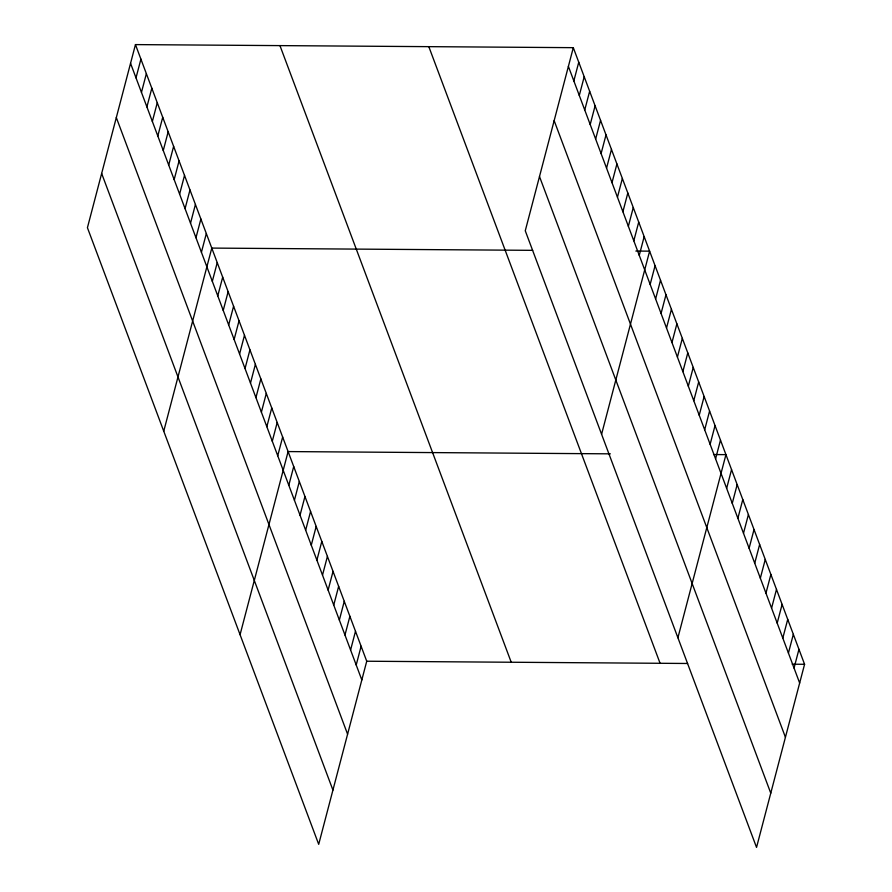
<?xml version="1.0" encoding="UTF-8"?>
<svg xmlns="http://www.w3.org/2000/svg" width="892" height="892" viewBox="0 0 892 892"><rect width="100%" height="100%" fill="white"/><g stroke="black" fill="none" stroke-linecap="round" stroke-linejoin="round"><path stroke-width="1.34" d="M135.461 44.6L87.427 227.705L318.7 844.334L366.735 661.228L135.461 44.6L573.3 47.666L804.573 664.295L756.539 847.4L525.265 230.772L573.3 47.666M136.008 77.86L140.914 59.14M141.46 92.389L146.366 73.668M146.901 106.928L151.818 88.208M152.354 121.457L157.271 102.736M157.806 135.997L162.723 117.276M163.258 150.525L168.175 131.804M168.711 165.065L173.628 146.344M174.163 179.604L179.08 160.883M179.615 194.133L184.521 175.412M185.068 208.672L189.974 189.951M190.52 223.201L195.426 204.48M195.972 237.74L200.878 219.019M201.425 252.269L206.331 233.548M163.749 431.193L211.783 248.088L532.658 250.34M212.318 281.337L217.235 262.627M217.771 295.876L222.688 277.156M223.223 310.416L228.14 291.695M228.675 324.944L233.593 306.224M234.128 339.484L239.045 320.763M239.58 354.012L244.486 335.292M245.032 368.552L249.938 349.831M250.485 383.081L255.391 364.36M255.937 397.62L260.843 378.899M261.389 412.16L266.295 393.439M266.842 426.688L271.748 407.967M272.283 441.228L277.2 422.507M277.735 455.756L282.652 437.035M240.071 634.68L288.105 451.575L610.351 453.838M288.807 485.27L293.713 466.549M294.427 500.245L299.333 481.524M300.035 515.219L304.952 496.498M305.655 530.194L310.572 511.473M311.275 545.168L316.181 526.447M316.894 560.143L321.8 541.422M322.503 575.117L327.42 556.396M328.122 590.091L333.039 571.371M333.742 605.077L338.648 586.356M339.361 620.052L344.267 601.331M344.97 635.026L349.887 616.305M350.589 650L355.495 631.28M356.209 664.975L361.115 646.254M573.846 80.927L578.752 62.206M579.298 95.455L584.204 76.745M584.739 109.995L589.657 91.274M590.192 124.534L595.109 105.814M595.644 139.063L600.561 120.342M601.096 153.602L606.014 134.882M606.549 168.131L611.466 149.41M612.001 182.67L616.918 163.95M617.454 197.199L622.36 178.478M622.906 211.739L627.812 193.018M628.358 226.278L633.264 207.557M633.811 240.807L638.717 222.086M639.263 255.346L644.169 236.625M601.587 434.259L649.621 251.154L635.862 251.065M650.157 284.414L655.074 265.693M655.609 298.943L660.526 280.222M661.061 313.482L665.978 294.761M666.514 328.022L671.431 309.301M671.966 342.55L676.883 323.829M677.418 357.09L682.324 338.369M682.871 371.618L687.777 352.897M688.323 386.158L693.229 367.437M693.775 400.686L698.681 381.966M699.228 415.226L704.134 396.505M704.68 429.766L709.586 411.045M710.121 444.294L715.038 425.573M715.574 458.834L720.491 440.113M677.909 637.747L725.943 454.641L713.555 454.552M726.646 488.337L731.552 469.616M732.265 503.311L737.171 484.59M737.874 518.285L742.791 499.565M743.493 533.271L748.41 514.55M749.113 548.245L754.019 529.525M754.732 563.22L759.638 544.499M760.341 578.194L765.258 559.474M765.96 593.169L770.878 574.448M771.58 608.143L776.486 589.422M777.2 623.118L782.106 604.397M782.808 638.092L787.725 619.371M788.428 653.067L793.334 634.346M794.047 668.041L798.953 649.32M366.735 661.228L687.609 663.481M792.185 664.206L804.573 664.295M568.394 66.387L799.656 683.016M554.155 120.632L785.428 737.26M539.493 176.527L770.766 793.155M428.818 46.663L660.08 663.28M279.954 45.615L511.216 662.243M130.555 63.321L361.817 679.949M116.317 117.566L347.59 734.194M101.655 173.461L332.928 790.089"/></g></svg>
